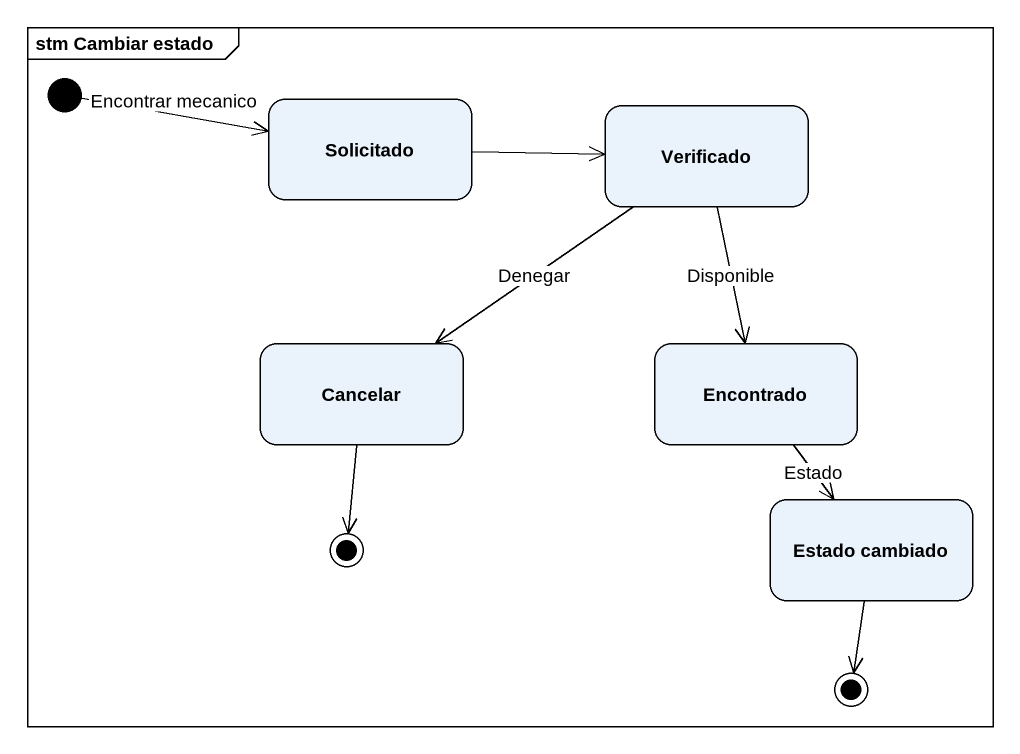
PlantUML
@startuml
mainframe stm Cambiar estado
hide empty description
state Solicitado
state Verificado
state Cancelar
state Encontrado
state "Estado cambiado" as Estado_cambiado
state final1 <<end>>
state final2 <<end>>
[*] -right-> Solicitado : Encontrar mecanico
Solicitado -right-> Verificado
Verificado --> Cancelar : Denegar
Verificado --> Encontrado : Disponible
Cancelar --> final1
Encontrado --> Estado_cambiado : Estado
Estado_cambiado --> final2
@enduml
